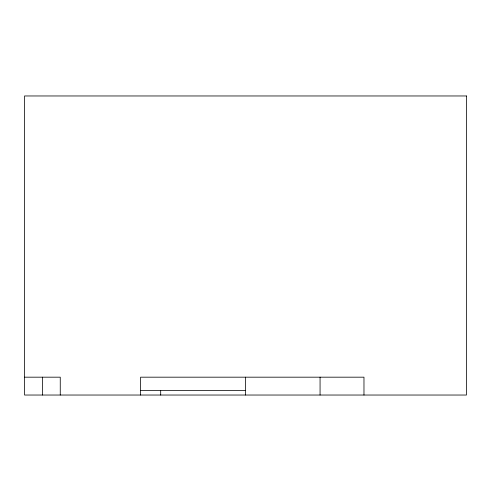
<?xml version="1.0" encoding="UTF-8"?>
<svg xmlns="http://www.w3.org/2000/svg" width="491" height="491" viewBox="0 0 491 491"><rect width="100%" height="100%" fill="white"/><g stroke="black" fill="none" stroke-linecap="round" stroke-linejoin="round"><path stroke-width="0.74" d="M24.55 377.18L60.258 377.18L60.258 395.034M140.604 390.566L245.5 390.566M363.972 395.034L363.972 377.18L140.604 377.18L140.604 395.034M320.064 377.18L320.064 395.034M245.5 377.18L245.5 395.034M160.692 390.566L160.692 395.034M42.404 377.18L42.404 395.034M466.45 95.966L24.55 95.966L24.55 395.034L466.45 395.034L466.45 95.966"/></g></svg>
